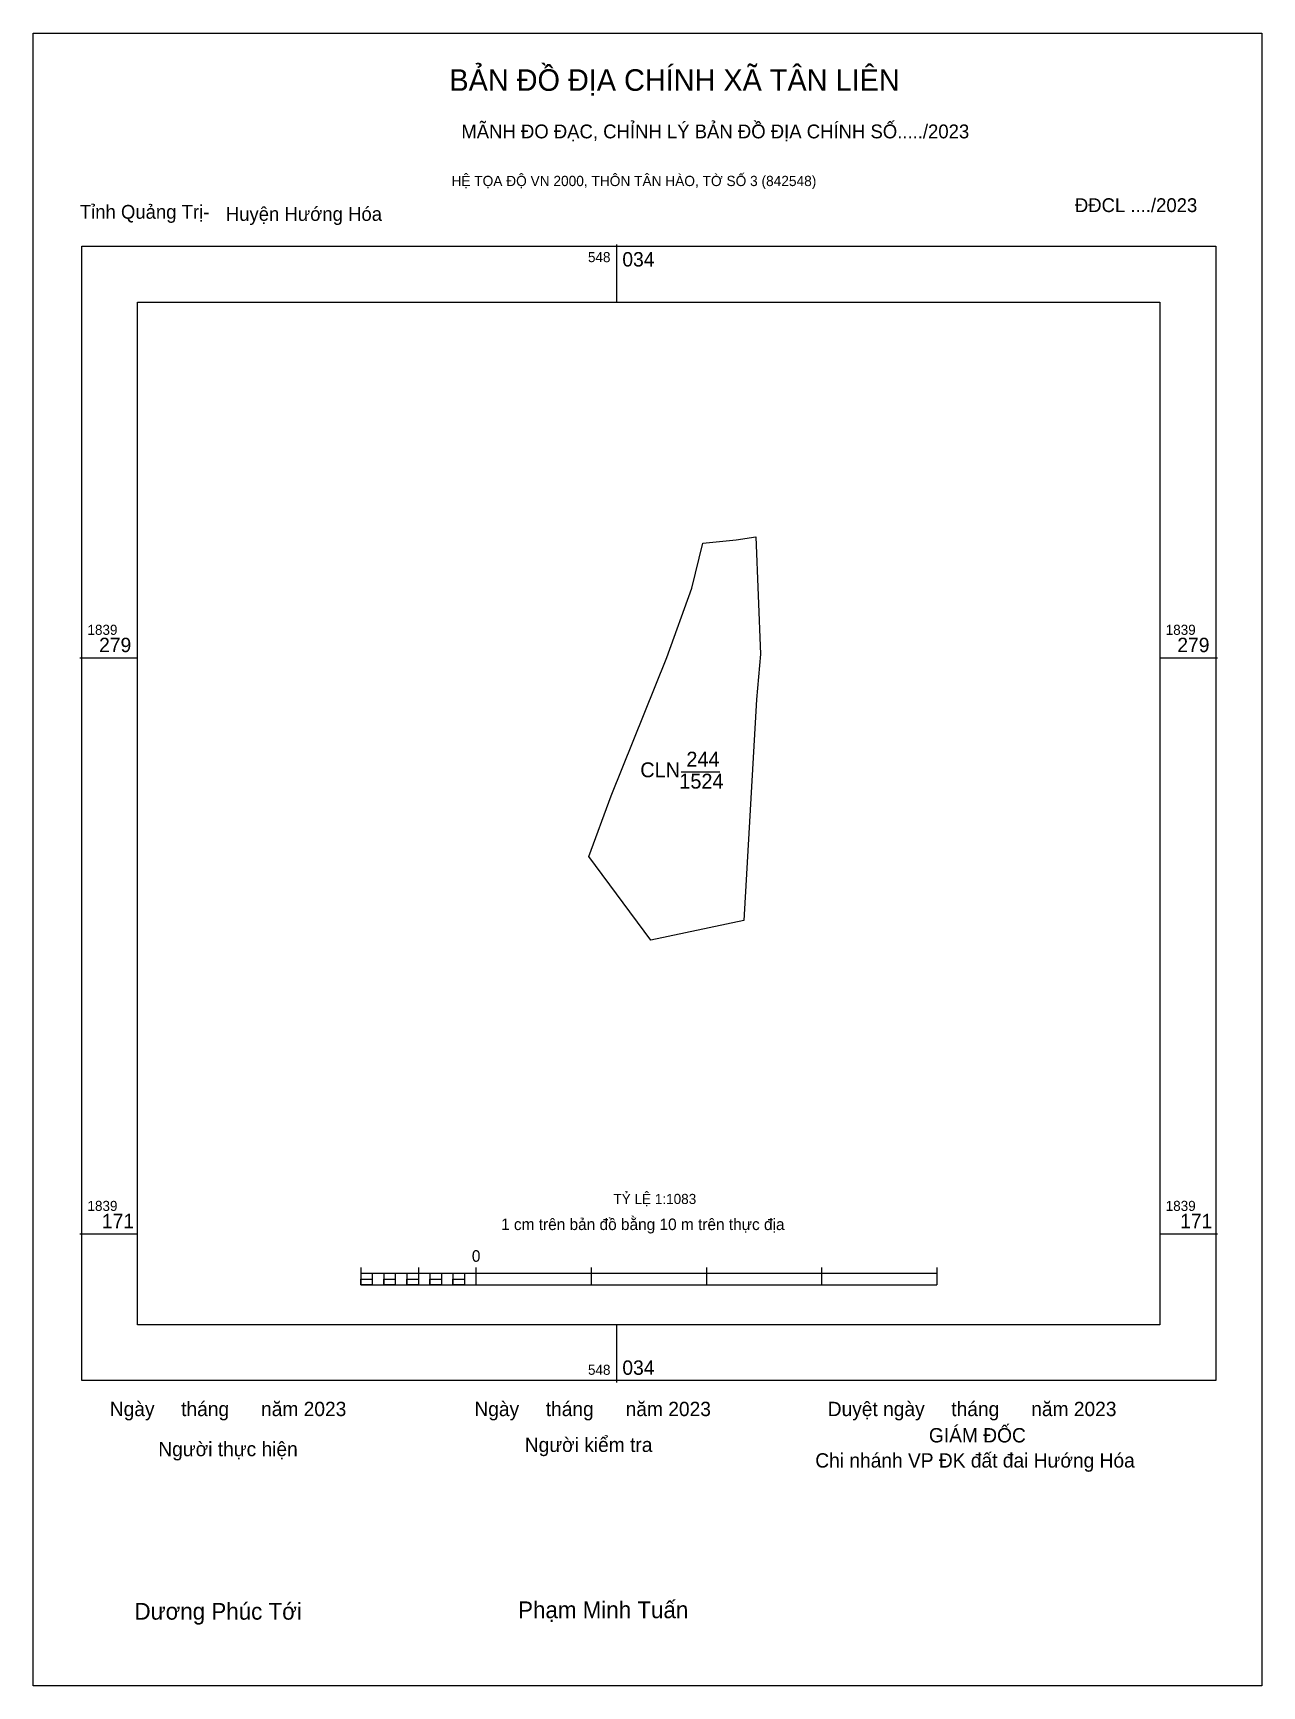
# Model space of a CAD drawing. Extents: x 547925 to 548156, y 1839086 to 1839397.
import ezdxf

# ---------------------------------------------------------------- set-up
doc = ezdxf.new("R2010")
doc.units = 0
for name, color, linetype in [('Level 1', 7, 'Continuous'), ('Level 10', 7, 'Continuous'), ('Level 15', 7, 'Continuous'), ('Level 6', 7, 'Continuous'), ('Level 62', 7, 'Continuous'), ('Level 63', 7, 'Continuous'), ('Level 9', 7, 'Continuous')]:
    doc.layers.add(name, color=color, linetype=linetype)

msp = doc.modelspace()

# ---------------------------------------------------------------- linework, layer by layer
at = {"layer": 'Level 10'}
msp.add_lwpolyline([(548029.11, 1839242.5), (548033.28, 1839253.94), (548043.76, 1839279.93), (548048.5, 1839292.99), (548050.51, 1839301.47), (548056.79, 1839302.1), (548060.54, 1839302.65), (548061.37, 1839280.6), (548060.64, 1839272.08), (548058.26, 1839230.51), (548040.78, 1839226.79)], close=True, dxfattribs=at)
at = {"layer": 'Level 15'}
msp.add_lwpolyline([(547924.52, 1839397.43), (548155.74, 1839397.43), (548155.74, 1839086.49), (547924.52, 1839086.49)], close=True, dxfattribs=at)
at = {"layer": 'Level 62'}
msp.add_lwpolyline([(547944.18, 1839346.81), (548136.55, 1839346.81), (548136.55, 1839154.44), (547944.18, 1839154.44)], close=True, dxfattribs=at)
at = {"layer": 'Level 63'}
for p, q in [((548034.31, 1839357.65), (548034.31, 1839346.81)), ((547933.34, 1839279.89), (547944.18, 1839279.89)), ((548136.55, 1839279.89), (548147.39, 1839279.89)), ((548046.47, 1839258.47), (548053.71, 1839258.47)), ((547933.34, 1839171.51), (547944.18, 1839171.51)), ((548136.55, 1839171.51), (548147.39, 1839171.51)), ((547986.18, 1839165.2), (547986.18, 1839161.95)), ((547986.18, 1839164.12), (548094.55, 1839164.12)), ((547988.35, 1839164.12), (547988.35, 1839161.95)), ((547990.51, 1839164.12), (547990.51, 1839161.95)), ((547992.68, 1839164.12), (547992.68, 1839161.95)), ((547994.85, 1839164.12), (547994.85, 1839161.95)), ((547997.02, 1839165.2), (547997.02, 1839161.95)), ((547997.02, 1839164.12), (547997.02, 1839161.95)), ((547999.18, 1839164.12), (547999.18, 1839161.95)), ((548001.35, 1839164.12), (548001.35, 1839161.95)), ((548003.52, 1839164.12), (548003.52, 1839161.95)), ((548005.69, 1839164.12), (548005.69, 1839161.95)), ((548007.85, 1839165.2), (548007.85, 1839161.95)), ((548007.85, 1839164.12), (548007.85, 1839161.95)), ((548029.53, 1839165.2), (548029.53, 1839161.95)), ((548051.2, 1839165.2), (548051.2, 1839161.95)), ((548072.88, 1839165.2), (548072.88, 1839161.95)), ((548094.55, 1839165.2), (548094.55, 1839161.95)), ((547986.18, 1839161.95), (548094.55, 1839161.95)), ((548034.31, 1839154.44), (548034.31, 1839143.6))]:
    msp.add_line(p, q, dxfattribs=at)
for points in [[(547933.68, 1839357.31), (548147.05, 1839357.31), (548147.05, 1839143.94), (547933.68, 1839143.94)], [(547986.18, 1839163.03), (547988.35, 1839163.03), (547988.35, 1839161.95), (547986.18, 1839161.95)], [(547986.18, 1839163.03), (547988.35, 1839163.03), (547988.35, 1839161.95), (547986.18, 1839161.95)], [(547990.51, 1839163.03), (547992.68, 1839163.03), (547992.68, 1839161.95), (547990.51, 1839161.95)], [(547994.85, 1839163.03), (547997.02, 1839163.03), (547997.02, 1839161.95), (547994.85, 1839161.95)], [(547999.18, 1839163.03), (548001.35, 1839163.03), (548001.35, 1839161.95), (547999.18, 1839161.95)], [(548003.52, 1839163.03), (548005.69, 1839163.03), (548005.69, 1839161.95), (548003.52, 1839161.95)]]:
    msp.add_lwpolyline(points, close=True, dxfattribs=at)

# ---------------------------------------------------------------- texts
at = {"layer": 'Level 1'}
for s, p in [('CLN', (548038.77, 1839257.43)), ('244', (548047.44, 1839259.43)), ('1524', (548046.11, 1839255.3))]:
    msp.add_text(s, height=2.8, dxfattribs=at).set_placement(p)
at = {"layer": 'Level 6'}
msp.add_text('TỶ LỆ 1:1083', height=1.9051, dxfattribs=at).set_placement((548033.72, 1839177.15))
at = {"layer": 'Level 63'}
for s, height, p in [('BẢN ĐỒ ĐỊA CHÍNH XÃ TÂN LIÊN', 4.0571, (548002.86, 1839386.56)), ('MÃNH ĐO ĐẠC, CHỈNH LÝ BẢN ĐỒ ĐỊA CHÍNH SỐ...../2023', 2.6033, (548005.1, 1839377.62)), ('HỆ TỌA ĐỘ VN 2000, THÔN TÂN HÀO, TỜ SỐ 3 (842548)', 1.9271, (548003.24, 1839368.64)), ('548', 1.896, (548028.93, 1839354.33)), ('034', 2.709, (548035.4, 1839353.51)), ('1839', 1.896, (547934.76, 1839284.22)), ('1839', 1.896, (548137.63, 1839284.22)), ('279', 2.709, (547936.95, 1839280.97)), ('279', 2.709, (548139.82, 1839280.97)), ('1839', 1.896, (547934.76, 1839175.85)), ('1839', 1.896, (548137.63, 1839175.85)), ('171', 2.709, (547937.48, 1839172.6)), ('1 cm trên bản đồ bằng 10 m trên thực địa', 2.1674, (548012.58, 1839172.25)), ('171', 2.709, (548140.35, 1839172.6)), ('0', 2.17, (548007.08, 1839166.29)), ('548', 1.896, (548028.93, 1839145.02)), ('034', 2.709, (548035.4, 1839145.02)), ('Ngày     tháng      năm 2023', 2.6966, (547938.96, 1839137.25)), ('Ngày     tháng      năm 2023', 2.6966, (548007.56, 1839137.25)), ('Duyệt ngày     tháng      năm 2023', 2.6966, (548074.04, 1839137.25)), ('GIÁM ĐỐC', 2.697, (548093.08, 1839132.3)), ('Người kiểm tra', 2.6966, (548017.04, 1839130.51)), ('Người thực hiện', 2.6966, (547948.09, 1839129.71)), ('Chi nhánh VP ĐK đất đai Hướng Hóa', 2.6966, (548071.7, 1839127.57)), ('Dương Phúc Tới', 3.1453, (547943.61, 1839098.96)), ('Phạm Minh Tuấn', 3.1453, (548015.78, 1839099.24))]:
    msp.add_text(s, height=height, dxfattribs=at).set_placement(p)
at = {"layer": 'Level 9'}
for s, p in [('ĐĐCL ..../2023', (548120.54, 1839363.75)), ('Tỉnh Quảng Trị-', (547933.32, 1839362.49)), ('Huyện Hướng Hóa', (547960.79, 1839362.1))]:
    msp.add_text(s, height=2.6033, dxfattribs=at).set_placement(p)

doc.saveas('drawing.dxf')
